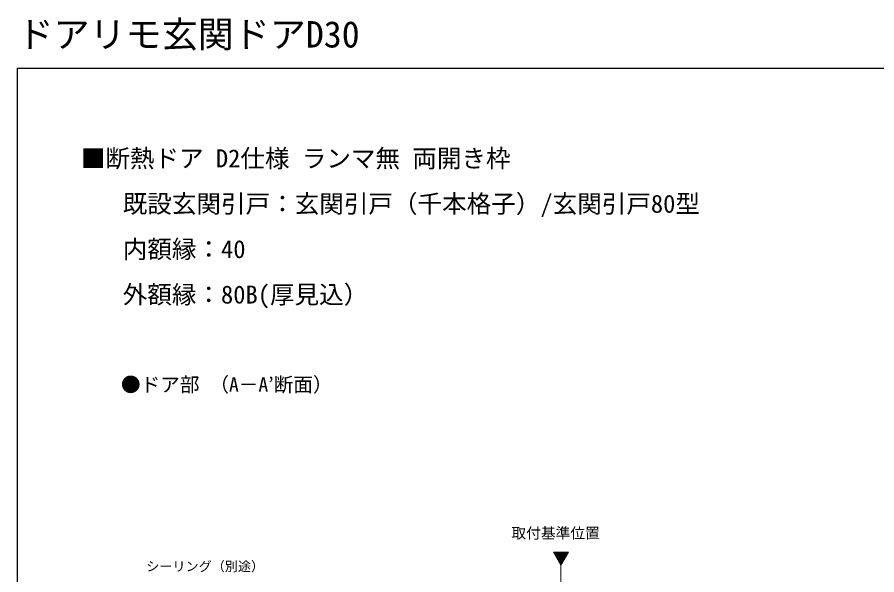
# Model space of a CAD drawing. Units: millimetres, scale not verified. Extents: x -525 to 525, y -783 to 779.
# Drawn here: x -525 to 0, y 438 to 779 of the extents above; entities that cross this region are included whole.
import ezdxf
from ezdxf.enums import TextEntityAlignment as Align

# ---------------------------------------------------------------- set-up
doc = ezdxf.new("R2010")
doc.units = ezdxf.units.MM
doc.header["$LTSCALE"] = 4
for name, color, linetype in [('0-1_USER1', 3, 'Continuous'), ('0-7_YKK_D', 6, 'Continuous'), ('0-8_YKK_ZWAK', 7, 'Continuous')]:
    doc.layers.add(name, color=color, linetype=linetype)
doc.layers.add('0-4_YKK_12', color=2, linetype='Continuous', lineweight=18)
doc.styles.add('ＭＳ ゴシック', font='')
doc.styles.get('ＭＳ ゴシック').set_extended_font_data('MS Gothic')

msp = doc.modelspace()

# ---------------------------------------------------------------- linework, layer by layer
at = {"layer": '0-4_YKK_12'}
for p, q in [((-197.273, 451.365), (-196.977, 451.661)), ((-197.014, 450.917), (-196.269, 451.661)), ((-196.755, 450.468), (-195.562, 451.661)), ((-196.497, 450.02), (-194.855, 451.661)), ((-196.238, 449.572), (-194.148, 451.661)), ((-195.979, 449.123), (-193.441, 451.661)), ((-195.72, 448.675), (-192.734, 451.661)), ((-195.461, 448.227), (-192.027, 451.661)), ((-195.203, 447.779), (-191.32, 451.661)), ((-194.944, 447.33), (-190.613, 451.661)), ((-194.685, 446.882), (-189.905, 451.661)), ((-194.426, 446.434), (-189.198, 451.661)), ((-194.167, 445.985), (-188.491, 451.661)), ((-193.908, 445.537), (-189.125, 450.32)), ((-193.65, 445.089), (-190.091, 448.647)), ((-193.391, 444.641), (-191.057, 446.974)), ((-193.132, 444.192), (-192.023, 445.301)), ((-192.898, 443.786), (-192.898, 42.967))]:
    msp.add_line(p, q, dxfattribs=at)
msp.add_lwpolyline([(-197.444, 451.661), (-192.898, 443.786), (-188.351, 451.661)], close=True, dxfattribs=at)
at = {"layer": '0-8_YKK_ZWAK'}
for q in [(-525, -782.7), (525, 747.3)]:
    msp.add_line((-525, 747.3), q, dxfattribs=at)

# ---------------------------------------------------------------- texts
at = {"layer": '0-1_USER1', "style": 'ＭＳ ゴシック'}
for s, height, p in [('ドアリモ玄関ドアD30', 16.13, (-524.75, 755.175)), ('■断熱ドア D2仕様 ランマ無 両開き枠', 11, (-486.153, 683.487)), ('   既設玄関引戸：玄関引戸（千本格子）/玄関引戸80型', 11, (-483, 655.76)), ('\u3000 内額縁：40', 11, (-483, 628.033)), ('   外額縁：80B(厚見込）', 11, (-483, 600.306)), ('●ドア部 （A－A’断面）', 8.798, (-461.636, 547.05)), ('取付基準位置', 6.598, (-223.163, 458.069))]:
    msp.add_text(s, height=height, dxfattribs=at).set_placement(p, align=Align.BOTTOM_LEFT)
at = {"layer": '0-7_YKK_D', "style": 'ＭＳ ゴシック'}
msp.add_text('シーリング（別途）', height=5.865, dxfattribs=at).set_placement((-446.185, 438.37), align=Align.BOTTOM_LEFT)

doc.saveas('drawing.dxf')
